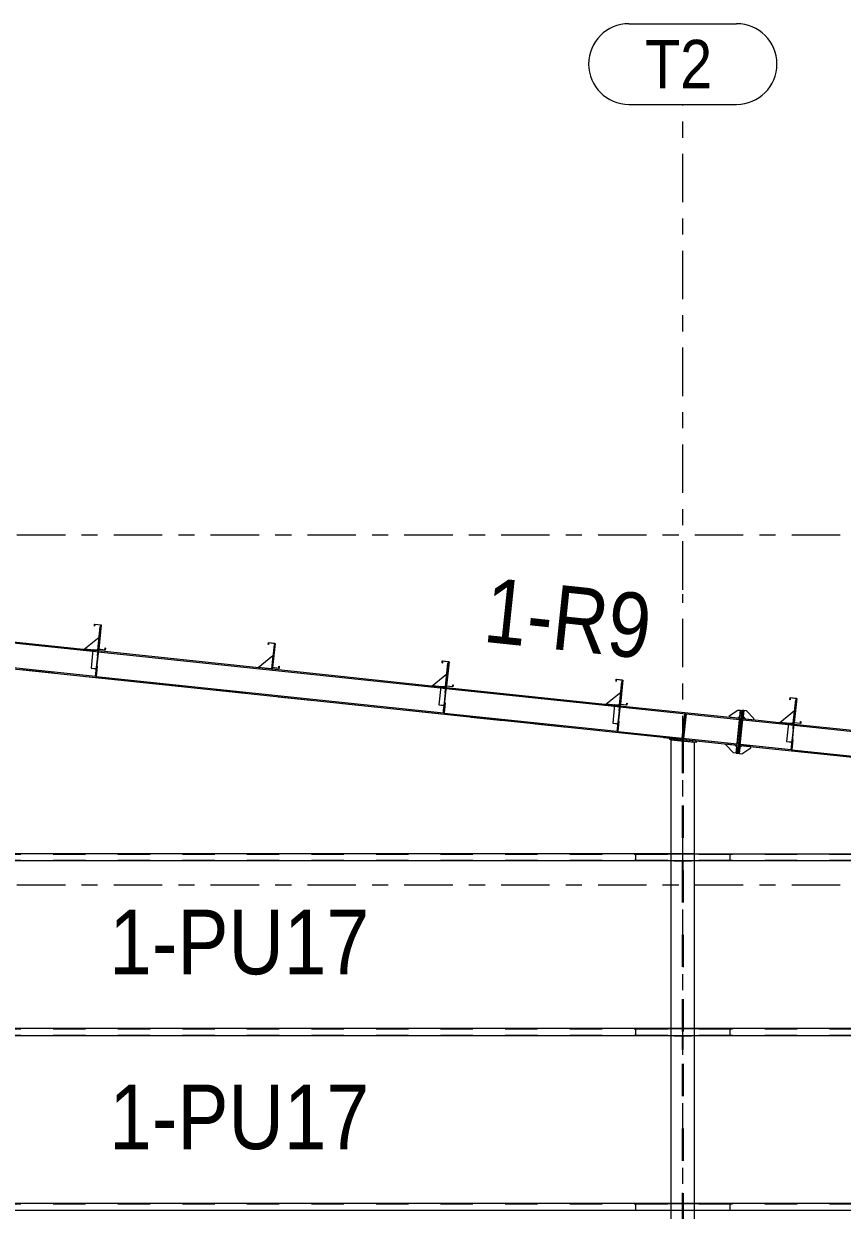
# Model space of a CAD drawing. Header units: millimetres. Extents: x -49 to 773, y -79 to 495.
# Drawn here: x 410.8 to 461.5, y 239.8 to 313.3 of the extents above; entities that cross this region are included whole.
import ezdxf

# ---------------------------------------------------------------- set-up
doc = ezdxf.new("R2010")
doc.units = ezdxf.units.MM
for name, pattern in [('XKITLINE00', [0]), ('XKITLINE02', [4, 2, -2]), ('XKITLINE03', [6, 3, -1, 1, -1])]:
    doc.linetypes.add(name, pattern=pattern)
for name, color, linetype, lineweight in [('Part', 2, 'Continuous', 0), ('PartMark', 7, 'Continuous', 0), ('S-grid', 1, 'Continuous', 0)]:
    doc.layers.add(name, color=color, linetype=linetype, lineweight=lineweight)
doc.styles.add('ARIAL', font='ARIAL.TTF')

# ---------------------------------------------------------------- blocks, each defined once
blk = doc.blocks.new('*A201')
at = {"layer": 'Part'}
blk.add_hatch(color=3, dxfattribs=at).paths.add_polyline_path([(415.044, 274.547), (415.045, 274.565), (415.377, 274.53), (415.339, 274.174), (415.323, 274.176), (415.358, 274.514)], flags=17)
blk = doc.blocks.new('*A217')
at = {"layer": 'Part'}
blk.add_hatch(color=3, dxfattribs=at).paths.add_polyline_path([(415.782, 274.546), (415.794, 274.655), (415.809, 274.654), (415.796, 274.529), (415.381, 274.573), (415.539, 276.066), (415.154, 276.107), (415.143, 275.997), (415.128, 275.999), (415.141, 276.123), (415.555, 276.08), (415.398, 274.586)], flags=17)
blk = doc.blocks.new('*A225')
at = {"layer": 'Part'}
blk.add_hatch(color=3, dxfattribs=at).paths.add_polyline_path([(426.556, 273.409), (426.568, 273.519), (426.583, 273.517), (426.569, 273.393), (426.155, 273.437), (426.313, 274.93), (425.928, 274.971), (425.916, 274.861), (425.902, 274.863), (425.915, 274.987), (426.329, 274.943), (426.172, 273.45)], flags=17)
blk = doc.blocks.new('*A226')
at = {"layer": 'Part'}
blk.add_hatch(color=3, dxfattribs=at).paths.add_polyline_path([(437.33, 272.273), (437.341, 272.382), (437.356, 272.381), (437.343, 272.257), (436.929, 272.3), (437.086, 273.794), (436.702, 273.834), (436.69, 273.725), (436.675, 273.726), (436.688, 273.851), (437.103, 273.807), (436.945, 272.314)], flags=17)
blk = doc.blocks.new('*A227')
at = {"layer": 'Part'}
blk.add_hatch(color=3, dxfattribs=at).paths.add_polyline_path([(448.103, 271.137), (448.115, 271.246), (448.13, 271.244), (448.117, 271.12), (447.702, 271.164), (447.86, 272.657), (447.475, 272.698), (447.464, 272.588), (447.449, 272.59), (447.462, 272.714), (447.876, 272.671), (447.719, 271.177)], flags=17)
blk = doc.blocks.new('*A228')
at = {"layer": 'Part'}
blk.add_hatch(color=3, dxfattribs=at).paths.add_polyline_path([(436.591, 272.275), (436.593, 272.292), (436.924, 272.257), (436.887, 271.901), (436.87, 271.903), (436.906, 272.241)], flags=17)
blk = doc.blocks.new('*A229')
at = {"layer": 'Part'}
blk.add_hatch(color=3, dxfattribs=at).paths.add_polyline_path([(447.364, 271.138), (447.366, 271.156), (447.698, 271.121), (447.66, 270.765), (447.644, 270.767), (447.679, 271.105)], flags=17)
blk = doc.blocks.new('*A230')
at = {"layer": 'Part'}
blk.add_hatch(color=3, dxfattribs=at).paths.add_polyline_path([(458.877, 270), (458.888, 270.11), (458.903, 270.108), (458.89, 269.984), (458.476, 270.028), (458.633, 271.521), (458.249, 271.561), (458.237, 271.452), (458.222, 271.454), (458.235, 271.578), (458.65, 271.534), (458.492, 270.041)], flags=17)
blk = doc.blocks.new('*A234')
at = {"layer": 'Part'}
blk.add_hatch(color=3, dxfattribs=at).paths.add_polyline_path([(458.138, 270.002), (458.14, 270.02), (458.471, 269.985), (458.434, 269.629), (458.417, 269.63), (458.453, 269.969)], flags=17)
blk = doc.blocks.new('*A941')
at = {"layer": 'S-grid', "color": 1, "linetype": 'XKITLINE03', "lineweight": 0}
blk.add_line((-9.667, 281.658), (569.409, 281.658), dxfattribs=at)
blk = doc.blocks.new('*A942')
at = {"layer": 'S-grid', "color": 1, "linetype": 'XKITLINE03', "lineweight": 0}
blk.add_line((-9.667, 259.991), (569.409, 259.991), dxfattribs=at)
blk = doc.blocks.new('*A959')
at = {"layer": 'Part', "color": 2, "linetype": 'XKITLINE00', "lineweight": 0}
for p, q in [((448.666, 240.241), (448.666, 239.825)), ((448.666, 240.241), (450.854, 240.241)), ((448.666, 239.825), (450.854, 239.825)), ((502.937, 240.241), (452.312, 240.241)), ((452.312, 239.825), (502.937, 239.825)), ((504.396, 240.241), (506.583, 240.241)), ((504.396, 239.825), (506.583, 239.825)), ((506.583, 240.241), (506.583, 239.825))]:
    blk.add_line(p, q, dxfattribs=at)
at = {"layer": 'Part', "color": 7, "linetype": 'XKITLINE02', "lineweight": 0}
for p, q in [((448.666, 240.226), (506.583, 240.226)), ((448.666, 239.84), (506.583, 239.84)), ((450.854, 240.241), (452.312, 240.241)), ((450.854, 239.825), (452.312, 239.825)), ((504.396, 240.241), (502.937, 240.241)), ((502.937, 239.825), (504.396, 239.825))]:
    blk.add_line(p, q, dxfattribs=at)
blk = doc.blocks.new('*A981')
at = {"layer": 'Part', "color": 2, "linetype": 'XKITLINE00', "lineweight": 0}
for p, q in [((448.666, 251.075), (448.666, 250.658)), ((448.666, 251.075), (450.854, 251.075)), ((448.666, 250.658), (450.854, 250.658)), ((502.937, 251.075), (452.312, 251.075)), ((452.312, 250.658), (502.937, 250.658)), ((504.396, 251.075), (506.583, 251.075)), ((504.396, 250.658), (506.583, 250.658)), ((506.583, 251.075), (506.583, 250.658))]:
    blk.add_line(p, q, dxfattribs=at)
at = {"layer": 'Part', "color": 7, "linetype": 'XKITLINE02', "lineweight": 0}
for p, q in [((448.666, 251.06), (506.583, 251.06)), ((448.666, 250.673), (506.583, 250.673)), ((450.854, 251.075), (452.312, 251.075)), ((450.854, 250.658), (452.312, 250.658)), ((504.396, 251.075), (502.937, 251.075)), ((502.937, 250.658), (504.396, 250.658))]:
    blk.add_line(p, q, dxfattribs=at)
blk = doc.blocks.new('*A982')
at = {"layer": 'Part', "color": 2, "linetype": 'XKITLINE00', "lineweight": 0}
for p, q in [((448.666, 261.908), (448.666, 261.491)), ((448.666, 261.908), (450.854, 261.908)), ((452.312, 261.908), (502.937, 261.908)), ((448.666, 261.491), (450.854, 261.491)), ((452.312, 261.491), (502.937, 261.491))]:
    blk.add_line(p, q, dxfattribs=at)
at = {"layer": 'Part', "color": 7, "linetype": 'XKITLINE02', "lineweight": 0}
for p, q in [((448.666, 261.893), (504.396, 261.893)), ((450.854, 261.908), (452.312, 261.908)), ((502.937, 261.908), (504.396, 261.908)), ((504.396, 261.908), (504.396, 261.491)), ((448.666, 261.506), (504.396, 261.506)), ((450.854, 261.491), (452.312, 261.491)), ((502.937, 261.491), (504.396, 261.491))]:
    blk.add_line(p, q, dxfattribs=at)
blk = doc.blocks.new('*A984')
at = {"layer": 'Part', "color": 7, "linetype": 'XKITLINE02', "lineweight": 0}
for p, q in [((451.55, 269.078), (451.708, 270.578)), ((451.791, 270.569), (451.633, 269.069)), ((451.708, 270.578), (451.791, 270.569)), ((451.778, 270.445), (451.695, 270.454)), ((451.633, 269.069), (451.55, 269.078)), ((451.563, 269.202), (451.646, 269.193))]:
    blk.add_line(p, q, dxfattribs=at)
blk = doc.blocks.new('*A987')
at = {"layer": 'Part', "color": 7, "linetype": 'XKITLINE02', "lineweight": 0}
for p, q in [((451.041, 250.616), (451.041, 250.658)), ((451.041, 250.658), (452.125, 250.658)), ((452.125, 250.658), (452.125, 250.616)), ((452.125, 250.616), (451.041, 250.616))]:
    blk.add_line(p, q, dxfattribs=at)
blk = doc.blocks.new('*A988')
at = {"layer": 'Part', "color": 7, "linetype": 'XKITLINE02', "lineweight": 0}
for p, q in [((451.604, 250.616), (451.562, 250.616)), ((451.562, 249.783), (451.562, 250.616)), ((451.562, 250.616), (451.604, 250.616)), ((451.604, 249.783), (451.604, 250.616)), ((451.604, 249.783), (451.562, 249.783))]:
    blk.add_line(p, q, dxfattribs=at)
blk = doc.blocks.new('*A991')
at = {"layer": 'Part', "color": 7, "linetype": 'XKITLINE02', "lineweight": 0}
for p, q in [((451.041, 261.45), (451.041, 261.491)), ((451.041, 261.491), (452.125, 261.491)), ((452.125, 261.45), (451.041, 261.45)), ((452.125, 261.491), (452.125, 261.45))]:
    blk.add_line(p, q, dxfattribs=at)
blk = doc.blocks.new('*A992')
at = {"layer": 'Part', "color": 7, "linetype": 'XKITLINE02', "lineweight": 0}
for p, q in [((451.604, 261.45), (451.562, 261.45)), ((451.562, 260.616), (451.562, 261.45)), ((451.562, 261.45), (451.604, 261.45)), ((451.604, 260.616), (451.604, 261.45)), ((451.604, 260.616), (451.562, 260.616))]:
    blk.add_line(p, q, dxfattribs=at)
blk = doc.blocks.new('*A1142')
at = {"layer": 'S-grid', "color": 1, "linetype": 'XKITLINE03', "lineweight": 0}
for p, q in [((451.583, 278.263), (451.583, 308.325)), ((451.583, 165.458), (451.583, 277.988))]:
    blk.add_line(p, q, dxfattribs=at)
at = {"layer": 'S-grid', "color": 3, "style": 'ARIAL', "width": 0.85}
blk.add_text('T2', height=3, dxfattribs=at).set_placement((449.249, 309.325))
blk = doc.blocks.new('*A1146')
at = {"layer": 'Part', "color": 2, "linetype": 'XKITLINE00', "lineweight": 0}
for p, q in [((393.818, 276.692), (415.034, 274.455)), ((404.599, 275.626), (415.041, 274.525)), ((393.7, 275.171), (415.205, 272.903)), ((400.339, 274.4), (450.765, 269.081)), ((415.365, 274.42), (436.581, 272.182)), ((415.373, 274.49), (426.105, 273.358)), ((415.247, 272.899), (436.752, 270.63)), ((426.146, 273.354), (436.588, 272.252)), ((436.912, 272.147), (447.354, 271.046)), ((436.92, 272.217), (447.362, 271.116)), ((436.794, 270.626), (447.526, 269.494)), ((447.686, 271.011), (455.108, 270.228)), ((447.693, 271.081), (455.116, 270.298)), ((447.567, 269.49), (454.948, 268.711)), ((452.422, 268.906), (454.941, 268.641))]:
    blk.add_line(p, q, dxfattribs=at)
at = {"layer": 'Part', "color": 7, "linetype": 'XKITLINE02', "lineweight": 0}
for p, q in [((398.681, 274.575), (452.422, 268.906)), ((415.034, 274.455), (415.365, 274.42)), ((415.041, 274.525), (415.373, 274.49)), ((415.205, 272.903), (415.247, 272.899)), ((426.105, 273.358), (426.146, 273.354)), ((436.581, 272.182), (436.912, 272.147)), ((436.588, 272.252), (436.92, 272.217)), ((436.752, 270.63), (436.794, 270.626)), ((447.354, 271.046), (447.686, 271.011)), ((447.362, 271.116), (447.693, 271.081)), ((455.116, 270.298), (454.941, 268.641)), ((447.526, 269.494), (447.567, 269.49))]:
    blk.add_line(p, q, dxfattribs=at)
blk = doc.blocks.new('*A1174')
at = {"layer": 'Part', "color": 2, "linetype": 'XKITLINE00', "lineweight": 0}
for p, q in [((396.583, 240.241), (396.583, 239.825)), ((396.583, 240.241), (398.771, 240.241)), ((396.583, 239.825), (398.771, 239.825)), ((450.854, 240.241), (400.229, 240.241)), ((400.229, 239.825), (450.854, 239.825)), ((452.312, 240.241), (454.5, 240.241)), ((452.312, 239.825), (454.5, 239.825)), ((454.5, 240.241), (454.5, 239.825))]:
    blk.add_line(p, q, dxfattribs=at)
at = {"layer": 'Part', "color": 7, "linetype": 'XKITLINE02', "lineweight": 0}
for p, q in [((396.583, 240.226), (454.5, 240.226)), ((396.583, 239.84), (454.5, 239.84)), ((398.771, 240.241), (400.229, 240.241)), ((398.771, 239.825), (400.229, 239.825)), ((452.312, 240.241), (450.854, 240.241)), ((450.854, 239.825), (452.312, 239.825))]:
    blk.add_line(p, q, dxfattribs=at)
blk = doc.blocks.new('*A1195')
at = {"layer": 'Part', "color": 2, "linetype": 'XKITLINE00', "lineweight": 0}
for p, q in [((396.583, 251.075), (396.583, 250.658)), ((396.583, 251.075), (398.771, 251.075)), ((396.583, 250.658), (398.771, 250.658)), ((450.854, 251.075), (400.229, 251.075)), ((400.229, 250.658), (450.854, 250.658)), ((452.312, 251.075), (454.5, 251.075)), ((452.312, 250.658), (454.5, 250.658)), ((454.5, 251.075), (454.5, 250.658))]:
    blk.add_line(p, q, dxfattribs=at)
at = {"layer": 'Part', "color": 7, "linetype": 'XKITLINE02', "lineweight": 0}
for p, q in [((396.583, 251.06), (454.5, 251.06)), ((396.583, 250.673), (454.5, 250.673)), ((398.771, 251.075), (400.229, 251.075)), ((398.771, 250.658), (400.229, 250.658)), ((452.312, 251.075), (450.854, 251.075)), ((450.854, 250.658), (452.312, 250.658))]:
    blk.add_line(p, q, dxfattribs=at)
blk = doc.blocks.new('*A1196')
at = {"layer": 'Part', "color": 2, "linetype": 'XKITLINE00', "lineweight": 0}
for p, q in [((396.583, 261.908), (396.583, 261.491)), ((396.583, 261.908), (398.771, 261.908)), ((450.854, 261.908), (400.229, 261.908)), ((452.312, 261.908), (454.5, 261.908)), ((454.5, 261.908), (454.5, 261.491)), ((396.583, 261.491), (398.771, 261.491)), ((400.229, 261.491), (450.854, 261.491)), ((452.312, 261.491), (454.5, 261.491))]:
    blk.add_line(p, q, dxfattribs=at)
at = {"layer": 'Part', "color": 7, "linetype": 'XKITLINE02', "lineweight": 0}
for p, q in [((396.583, 261.893), (454.5, 261.893)), ((398.771, 261.908), (400.229, 261.908)), ((452.312, 261.908), (450.854, 261.908)), ((396.583, 261.506), (454.5, 261.506)), ((398.771, 261.491), (400.229, 261.491)), ((450.854, 261.491), (452.312, 261.491))]:
    blk.add_line(p, q, dxfattribs=at)
blk = doc.blocks.new('*A1240')
at = {"layer": 'Part', "color": 2, "linetype": 'XKITLINE00', "lineweight": 0}
for p, q in [((415.044, 274.547), (414.922, 273.399)), ((415.044, 274.547), (415.045, 274.565)), ((415.358, 274.514), (415.044, 274.547)), ((415.045, 274.565), (415.377, 274.53)), ((415.323, 274.176), (415.206, 273.073)), ((415.377, 274.53), (415.238, 273.211)), ((415.323, 274.176), (415.358, 274.514)), ((415.323, 274.176), (415.339, 274.174)), ((414.922, 273.399), (415.237, 273.366)), ((415.206, 273.073), (415.223, 273.071))]:
    blk.add_line(p, q, dxfattribs=at)
at = {"layer": 'Part', "color": 7, "linetype": 'XKITLINE02', "lineweight": 0}
for p, q in [((414.924, 273.414), (415.256, 273.379)), ((415.223, 273.071), (415.238, 273.211))]:
    blk.add_line(p, q, dxfattribs=at)
blk = doc.blocks.new('*A1241')
at = {"layer": 'Part', "color": 2, "linetype": 'XKITLINE00', "lineweight": 0}
for p, q in [((415.335, 274.535), (415.489, 275.986)), ((415.489, 275.986), (415.53, 275.982)), ((415.381, 274.573), (415.377, 274.53))]:
    blk.add_line(p, q, dxfattribs=at)
at = {"layer": 'Part', "color": 7, "linetype": 'XKITLINE02', "lineweight": 0}
for p, q in [((415.53, 275.982), (415.381, 274.573)), ((415.335, 274.535), (415.331, 274.494)), ((415.331, 274.494), (415.373, 274.49)), ((415.377, 274.53), (415.373, 274.49))]:
    blk.add_line(p, q, dxfattribs=at)
blk = doc.blocks.new('*A1242')
at = {"layer": 'Part', "color": 2, "linetype": 'XKITLINE00', "lineweight": 0}
blk.add_line((414.503, 274.582), (415.419, 275.323), dxfattribs=at)
at = {"layer": 'Part', "color": 7, "linetype": 'XKITLINE02', "lineweight": 0}
for p, q in [((415.419, 275.323), (415.331, 274.494)), ((415.331, 274.494), (414.503, 274.582))]:
    blk.add_line(p, q, dxfattribs=at)
blk = doc.blocks.new('*A1244')
at = {"layer": 'Part', "color": 7, "linetype": 'XKITLINE02', "lineweight": 0}
for p, q in [((415.238, 273.211), (415.271, 273.525)), ((415.218, 273.027), (415.26, 273.023))]:
    blk.add_line(p, q, dxfattribs=at)
at = {"layer": 'Part', "color": 2, "linetype": 'XKITLINE00', "lineweight": 0}
for p, q in [((415.312, 273.52), (415.247, 272.899)), ((415.271, 273.525), (415.312, 273.52)), ((415.205, 272.903), (415.238, 273.211)), ((415.247, 272.899), (415.205, 272.903))]:
    blk.add_line(p, q, dxfattribs=at)
blk = doc.blocks.new('*A1275')
at = {"layer": 'Part', "color": 2, "linetype": 'XKITLINE00', "lineweight": 0}
for p, q in [((415.128, 275.999), (415.141, 276.123)), ((415.143, 275.997), (415.128, 275.999)), ((415.141, 276.123), (415.555, 276.08)), ((415.154, 276.107), (415.143, 275.997)), ((415.539, 276.066), (415.154, 276.107)), ((415.381, 274.573), (415.539, 276.066)), ((415.555, 276.08), (415.398, 274.586)), ((415.796, 274.529), (415.381, 274.573)), ((415.398, 274.586), (415.782, 274.546)), ((415.782, 274.546), (415.794, 274.655)), ((415.794, 274.655), (415.809, 274.654)), ((415.809, 274.654), (415.796, 274.529))]:
    blk.add_line(p, q, dxfattribs=at)
blk = doc.blocks.new('*A1279')
at = {"layer": 'Part', "color": 7, "linetype": 'XKITLINE02', "lineweight": 0}
for p, q in [((455.14, 268.62), (455.315, 270.277)), ((458.128, 269.909), (458.46, 269.874)), ((458.135, 269.98), (458.467, 269.945)), ((458.3, 268.358), (458.341, 268.353)), ((468.902, 268.773), (469.233, 268.738)), ((468.909, 268.843), (469.241, 268.808)), ((479.973, 267.676), (480.014, 267.672)), ((469.073, 267.221), (469.115, 267.217)), ((490.449, 266.5), (490.78, 266.465)), ((490.456, 266.571), (490.788, 266.536)), ((501.52, 265.404), (501.561, 265.399)), ((490.62, 264.949), (490.662, 264.944)), ((511.996, 264.227), (512.327, 264.192)), ((512.003, 264.298), (512.335, 264.263)), ((502.848, 263.588), (504.506, 263.413)), ((523.067, 263.131), (523.108, 263.126)), ((512.167, 262.676), (512.209, 262.671)), ((533.543, 261.955), (533.875, 261.92)), ((533.55, 262.025), (533.882, 261.99)), ((533.715, 260.403), (533.756, 260.399)), ((544.317, 260.818), (551.258, 260.086)), ((544.324, 260.889), (544.656, 260.854)), ((551.258, 260.157), (551.258, 258.481)), ((544.488, 259.267), (544.53, 259.262))]:
    blk.add_line(p, q, dxfattribs=at)
at = {"layer": 'Part', "color": 2, "linetype": 'XKITLINE00', "lineweight": 0}
for p, q in [((455.307, 270.207), (458.128, 269.909)), ((455.315, 270.277), (458.135, 269.98)), ((458.46, 269.874), (468.902, 268.773)), ((458.467, 269.945), (468.909, 268.843)), ((455.14, 268.62), (502.848, 263.588)), ((455.147, 268.69), (458.3, 268.358)), ((458.341, 268.353), (469.073, 267.221)), ((469.233, 268.738), (490.449, 266.5)), ((469.241, 268.808), (479.973, 267.676)), ((480.014, 267.672), (490.456, 266.571)), ((469.115, 267.217), (490.62, 264.949)), ((490.78, 266.465), (511.996, 264.227)), ((490.788, 266.536), (501.52, 265.404)), ((501.561, 265.399), (512.003, 264.298)), ((490.662, 264.944), (512.167, 262.676)), ((512.327, 264.192), (533.543, 261.955)), ((512.335, 264.263), (523.067, 263.131)), ((504.506, 263.413), (551.258, 258.481)), ((512.209, 262.671), (533.715, 260.403)), ((523.108, 263.126), (533.55, 262.025)), ((533.875, 261.92), (544.317, 260.818)), ((533.882, 261.99), (544.324, 260.889)), ((533.756, 260.399), (544.488, 259.267)), ((544.648, 260.783), (551.258, 260.086)), ((544.656, 260.854), (551.258, 260.157)), ((544.53, 259.262), (551.258, 258.553))]:
    blk.add_line(p, q, dxfattribs=at)
blk = doc.blocks.new('*A1280')
at = {"layer": 'Part', "color": 2, "linetype": 'XKITLINE00', "lineweight": 0}
for p, q in [((450.854, 268.971), (450.854, 184.908)), ((452.312, 184.908), (452.312, 268.817))]:
    blk.add_line(p, q, dxfattribs=at)
at = {"layer": 'Part', "color": 7, "linetype": 'XKITLINE02', "lineweight": 0}
for p, q in [((450.854, 268.971), (452.312, 268.817)), ((451.554, 268.897), (451.554, 184.908)), ((451.612, 268.891), (451.612, 184.908))]:
    blk.add_line(p, q, dxfattribs=at)
blk = doc.blocks.new('*A1283')
at = {"layer": 'Part', "color": 2, "linetype": 'XKITLINE00', "lineweight": 0}
for p, q in [((454.462, 270.451), (455.003, 270.813)), ((455.003, 270.813), (455.168, 270.795)), ((454.462, 270.451), (454.453, 270.368)), ((455.129, 270.422), (454.992, 270.311))]:
    blk.add_line(p, q, dxfattribs=at)
at = {"layer": 'Part', "color": 7, "linetype": 'XKITLINE02', "lineweight": 0}
for p, q in [((455.168, 270.795), (455.129, 270.422)), ((454.992, 270.311), (454.453, 270.368))]:
    blk.add_line(p, q, dxfattribs=at)
blk = doc.blocks.new('*A1284')
at = {"layer": 'Part', "color": 2, "linetype": 'XKITLINE00', "lineweight": 0}
for p, q in [((454.889, 268.143), (455.168, 270.795)), ((454.988, 268.133), (455.268, 270.785)), ((455.168, 270.795), (455.268, 270.785)), ((454.889, 268.143), (454.988, 268.133))]:
    blk.add_line(p, q, dxfattribs=at)
blk = doc.blocks.new('*A1327')
at = {"layer": 'Part', "color": 2, "linetype": 'XKITLINE00', "lineweight": 0}
for p, q in [((425.902, 274.863), (425.915, 274.987)), ((425.915, 274.987), (426.329, 274.943)), ((425.928, 274.971), (425.916, 274.861)), ((426.313, 274.93), (425.928, 274.971)), ((426.155, 273.437), (426.313, 274.93)), ((426.329, 274.943), (426.172, 273.45)), ((425.916, 274.861), (425.902, 274.863)), ((426.569, 273.393), (426.155, 273.437)), ((426.172, 273.45), (426.556, 273.409)), ((426.556, 273.409), (426.568, 273.519)), ((426.568, 273.519), (426.583, 273.517)), ((426.583, 273.517), (426.569, 273.393))]:
    blk.add_line(p, q, dxfattribs=at)
blk = doc.blocks.new('*A1328')
at = {"layer": 'Part', "color": 2, "linetype": 'XKITLINE00', "lineweight": 0}
for p, q in [((436.675, 273.726), (436.688, 273.851)), ((436.69, 273.725), (436.675, 273.726)), ((436.688, 273.851), (437.103, 273.807)), ((436.702, 273.834), (436.69, 273.725)), ((437.086, 273.794), (436.702, 273.834)), ((436.929, 272.3), (437.086, 273.794)), ((437.103, 273.807), (436.945, 272.314)), ((437.343, 272.257), (436.929, 272.3)), ((436.945, 272.314), (437.33, 272.273)), ((437.33, 272.273), (437.341, 272.382)), ((437.341, 272.382), (437.356, 272.381)), ((437.356, 272.381), (437.343, 272.257))]:
    blk.add_line(p, q, dxfattribs=at)
blk = doc.blocks.new('*A1329')
at = {"layer": 'Part', "color": 2, "linetype": 'XKITLINE00', "lineweight": 0}
for p, q in [((447.449, 272.59), (447.462, 272.714)), ((447.462, 272.714), (447.876, 272.671)), ((447.475, 272.698), (447.464, 272.588)), ((447.86, 272.657), (447.475, 272.698)), ((447.464, 272.588), (447.449, 272.59)), ((447.702, 271.164), (447.86, 272.657)), ((447.876, 272.671), (447.719, 271.177)), ((448.103, 271.137), (448.115, 271.246)), ((448.115, 271.246), (448.13, 271.244)), ((448.13, 271.244), (448.117, 271.12)), ((448.117, 271.12), (447.702, 271.164)), ((447.719, 271.177), (448.103, 271.137))]:
    blk.add_line(p, q, dxfattribs=at)
blk = doc.blocks.new('*A1330')
at = {"layer": 'Part', "color": 2, "linetype": 'XKITLINE00', "lineweight": 0}
for p, q in [((426.262, 274.85), (426.105, 273.358)), ((426.262, 274.85), (426.304, 274.845)), ((426.155, 273.437), (426.146, 273.354)), ((426.105, 273.358), (426.146, 273.354))]:
    blk.add_line(p, q, dxfattribs=at)
at = {"layer": 'Part', "color": 7, "linetype": 'XKITLINE02', "lineweight": 0}
blk.add_line((426.304, 274.845), (426.155, 273.437), dxfattribs=at)
blk = doc.blocks.new('*A1331')
at = {"layer": 'Part', "color": 2, "linetype": 'XKITLINE00', "lineweight": 0}
blk.add_line((425.276, 273.445), (426.192, 274.187), dxfattribs=at)
at = {"layer": 'Part', "color": 7, "linetype": 'XKITLINE02', "lineweight": 0}
for p, q in [((426.192, 274.187), (426.105, 273.358)), ((426.105, 273.358), (425.276, 273.445))]:
    blk.add_line(p, q, dxfattribs=at)
blk = doc.blocks.new('*A1332')
at = {"layer": 'Part', "color": 2, "linetype": 'XKITLINE00', "lineweight": 0}
for p, q in [((436.591, 272.275), (436.47, 271.126)), ((436.591, 272.275), (436.593, 272.292)), ((436.906, 272.241), (436.591, 272.275)), ((436.593, 272.292), (436.924, 272.257)), ((436.924, 272.257), (436.785, 270.938)), ((436.87, 271.903), (436.906, 272.241)), ((436.87, 271.903), (436.754, 270.8)), ((436.87, 271.903), (436.887, 271.901)), ((436.47, 271.126), (436.784, 271.093)), ((436.754, 270.8), (436.77, 270.798))]:
    blk.add_line(p, q, dxfattribs=at)
at = {"layer": 'Part', "color": 7, "linetype": 'XKITLINE02', "lineweight": 0}
for p, q in [((436.471, 271.142), (436.803, 271.107)), ((436.77, 270.798), (436.785, 270.938))]:
    blk.add_line(p, q, dxfattribs=at)
blk = doc.blocks.new('*A1333')
at = {"layer": 'Part', "color": 2, "linetype": 'XKITLINE00', "lineweight": 0}
for p, q in [((436.883, 272.262), (437.036, 273.713)), ((437.036, 273.713), (437.077, 273.709)), ((436.929, 272.3), (436.924, 272.257))]:
    blk.add_line(p, q, dxfattribs=at)
at = {"layer": 'Part', "color": 7, "linetype": 'XKITLINE02', "lineweight": 0}
for p, q in [((437.077, 273.709), (436.929, 272.3)), ((436.883, 272.262), (436.878, 272.222)), ((436.878, 272.222), (436.92, 272.217)), ((436.924, 272.257), (436.92, 272.217))]:
    blk.add_line(p, q, dxfattribs=at)
blk = doc.blocks.new('*A1334')
at = {"layer": 'Part', "color": 2, "linetype": 'XKITLINE00', "lineweight": 0}
blk.add_line((436.05, 272.309), (436.966, 273.05), dxfattribs=at)
at = {"layer": 'Part', "color": 7, "linetype": 'XKITLINE02', "lineweight": 0}
for p, q in [((436.966, 273.05), (436.878, 272.222)), ((436.878, 272.222), (436.05, 272.309))]:
    blk.add_line(p, q, dxfattribs=at)
blk = doc.blocks.new('*A1335')
at = {"layer": 'Part', "color": 2, "linetype": 'XKITLINE00', "lineweight": 0}
for p, q in [((447.364, 271.138), (447.243, 269.99)), ((447.364, 271.138), (447.366, 271.156)), ((447.679, 271.105), (447.364, 271.138)), ((447.366, 271.156), (447.698, 271.121)), ((447.644, 270.767), (447.527, 269.663)), ((447.698, 271.121), (447.558, 269.802)), ((447.644, 270.767), (447.679, 271.105)), ((447.644, 270.767), (447.66, 270.765)), ((447.243, 269.99), (447.558, 269.957)), ((447.527, 269.663), (447.544, 269.662))]:
    blk.add_line(p, q, dxfattribs=at)
at = {"layer": 'Part', "color": 7, "linetype": 'XKITLINE02', "lineweight": 0}
for p, q in [((447.245, 270.005), (447.576, 269.97)), ((447.544, 269.662), (447.558, 269.802))]:
    blk.add_line(p, q, dxfattribs=at)
blk = doc.blocks.new('*A1336')
at = {"layer": 'Part', "color": 2, "linetype": 'XKITLINE00', "lineweight": 0}
for p, q in [((447.656, 271.125), (447.809, 272.577)), ((447.809, 272.577), (447.851, 272.573)), ((447.702, 271.164), (447.698, 271.121))]:
    blk.add_line(p, q, dxfattribs=at)
at = {"layer": 'Part', "color": 7, "linetype": 'XKITLINE02', "lineweight": 0}
for p, q in [((447.851, 272.573), (447.702, 271.164)), ((447.656, 271.125), (447.652, 271.085)), ((447.652, 271.085), (447.693, 271.081)), ((447.698, 271.121), (447.693, 271.081))]:
    blk.add_line(p, q, dxfattribs=at)
blk = doc.blocks.new('*A1337')
at = {"layer": 'Part', "color": 2, "linetype": 'XKITLINE00', "lineweight": 0}
blk.add_line((446.823, 271.173), (447.739, 271.914), dxfattribs=at)
at = {"layer": 'Part', "color": 7, "linetype": 'XKITLINE02', "lineweight": 0}
for p, q in [((447.739, 271.914), (447.652, 271.085)), ((447.652, 271.085), (446.823, 271.173))]:
    blk.add_line(p, q, dxfattribs=at)
blk = doc.blocks.new('*A1338')
at = {"layer": 'Part', "color": 7, "linetype": 'XKITLINE02', "lineweight": 0}
for p, q in [((436.785, 270.938), (436.818, 271.252)), ((436.766, 270.755), (436.807, 270.75))]:
    blk.add_line(p, q, dxfattribs=at)
at = {"layer": 'Part', "color": 2, "linetype": 'XKITLINE00', "lineweight": 0}
for p, q in [((436.859, 271.248), (436.794, 270.626)), ((436.818, 271.252), (436.859, 271.248)), ((436.752, 270.63), (436.785, 270.938)), ((436.794, 270.626), (436.752, 270.63))]:
    blk.add_line(p, q, dxfattribs=at)
blk = doc.blocks.new('*A1339')
at = {"layer": 'Part', "color": 2, "linetype": 'XKITLINE00', "lineweight": 0}
for p, q in [((447.526, 269.494), (447.558, 269.802)), ((447.633, 270.111), (447.567, 269.49)), ((447.592, 270.116), (447.633, 270.111)), ((447.567, 269.49), (447.526, 269.494))]:
    blk.add_line(p, q, dxfattribs=at)
at = {"layer": 'Part', "color": 7, "linetype": 'XKITLINE02', "lineweight": 0}
for p, q in [((447.558, 269.802), (447.592, 270.116)), ((447.539, 269.618), (447.581, 269.614))]:
    blk.add_line(p, q, dxfattribs=at)
blk = doc.blocks.new('*A1340')
at = {"layer": 'Part', "color": 2, "linetype": 'XKITLINE00', "lineweight": 0}
for p, q in [((458.222, 271.454), (458.235, 271.578)), ((458.237, 271.452), (458.222, 271.454)), ((458.235, 271.578), (458.65, 271.534)), ((458.249, 271.561), (458.237, 271.452)), ((458.633, 271.521), (458.249, 271.561)), ((458.476, 270.028), (458.633, 271.521)), ((458.65, 271.534), (458.492, 270.041)), ((458.89, 269.984), (458.476, 270.028)), ((458.492, 270.041), (458.877, 270)), ((458.877, 270), (458.888, 270.11)), ((458.888, 270.11), (458.903, 270.108)), ((458.903, 270.108), (458.89, 269.984))]:
    blk.add_line(p, q, dxfattribs=at)
blk = doc.blocks.new('*A1344')
at = {"layer": 'Part', "color": 2, "linetype": 'XKITLINE00', "lineweight": 0}
for p, q in [((458.3, 268.358), (458.332, 268.665)), ((458.341, 268.353), (458.3, 268.358)), ((458.407, 268.975), (458.341, 268.353)), ((458.365, 268.979), (458.407, 268.975))]:
    blk.add_line(p, q, dxfattribs=at)
at = {"layer": 'Part', "color": 7, "linetype": 'XKITLINE02', "lineweight": 0}
for p, q in [((458.313, 268.482), (458.354, 268.478)), ((458.332, 268.665), (458.365, 268.979))]:
    blk.add_line(p, q, dxfattribs=at)
blk = doc.blocks.new('*A1345')
at = {"layer": 'Part', "color": 2, "linetype": 'XKITLINE00', "lineweight": 0}
blk.add_line((457.597, 270.036), (458.513, 270.778), dxfattribs=at)
at = {"layer": 'Part', "color": 7, "linetype": 'XKITLINE02', "lineweight": 0}
for p, q in [((458.513, 270.778), (458.426, 269.949)), ((458.426, 269.949), (457.597, 270.036))]:
    blk.add_line(p, q, dxfattribs=at)
blk = doc.blocks.new('*A1346')
at = {"layer": 'Part', "color": 2, "linetype": 'XKITLINE00', "lineweight": 0}
for p, q in [((458.43, 269.989), (458.583, 271.441)), ((458.583, 271.441), (458.624, 271.436)), ((458.476, 270.028), (458.471, 269.985))]:
    blk.add_line(p, q, dxfattribs=at)
at = {"layer": 'Part', "color": 7, "linetype": 'XKITLINE02', "lineweight": 0}
for p, q in [((458.624, 271.436), (458.476, 270.028)), ((458.43, 269.989), (458.426, 269.949)), ((458.426, 269.949), (458.467, 269.945)), ((458.471, 269.985), (458.467, 269.945))]:
    blk.add_line(p, q, dxfattribs=at)
blk = doc.blocks.new('*A1347')
at = {"layer": 'Part', "color": 2, "linetype": 'XKITLINE00', "lineweight": 0}
for p, q in [((458.138, 270.002), (458.017, 268.853)), ((458.138, 270.002), (458.14, 270.02)), ((458.453, 269.969), (458.138, 270.002)), ((458.14, 270.02), (458.471, 269.985)), ((458.471, 269.985), (458.332, 268.665)), ((458.417, 269.63), (458.453, 269.969)), ((458.417, 269.63), (458.301, 268.527)), ((458.417, 269.63), (458.434, 269.629)), ((458.017, 268.853), (458.332, 268.82)), ((458.301, 268.527), (458.317, 268.525))]:
    blk.add_line(p, q, dxfattribs=at)
at = {"layer": 'Part', "color": 7, "linetype": 'XKITLINE02', "lineweight": 0}
for p, q in [((458.018, 268.869), (458.35, 268.834)), ((458.317, 268.525), (458.332, 268.665))]:
    blk.add_line(p, q, dxfattribs=at)
blk = doc.blocks.new('*A1348')
at = {"layer": 'Part', "color": 2, "linetype": 'XKITLINE00', "lineweight": 0}
for p, q in [((450.765, 269.081), (450.754, 268.982)), ((450.765, 269.081), (452.422, 268.906)), ((452.412, 268.807), (450.754, 268.982)), ((452.422, 268.906), (452.412, 268.807))]:
    blk.add_line(p, q, dxfattribs=at)
blk = doc.blocks.new('*A1349')
at = {"layer": 'Part', "color": 2, "linetype": 'XKITLINE00', "lineweight": 0}
for p, q in [((451.708, 270.578), (451.55, 269.078)), ((451.791, 270.569), (451.633, 269.069)), ((451.791, 270.569), (451.708, 270.578)), ((451.633, 269.069), (451.55, 269.078))]:
    blk.add_line(p, q, dxfattribs=at)
at = {"layer": 'Part', "color": 7, "linetype": 'XKITLINE02', "lineweight": 0}
for p, q in [((451.695, 270.454), (451.778, 270.445)), ((451.563, 269.202), (451.646, 269.193))]:
    blk.add_line(p, q, dxfattribs=at)
blk = doc.blocks.new('*A1350')
at = {"layer": 'Part', "color": 7, "linetype": 'XKITLINE02', "lineweight": 0}
for p, q in [((455.127, 268.495), (455.087, 268.122)), ((455.803, 268.55), (455.264, 268.607))]:
    blk.add_line(p, q, dxfattribs=at)
at = {"layer": 'Part', "color": 2, "linetype": 'XKITLINE00', "lineweight": 0}
for p, q in [((455.264, 268.607), (455.127, 268.495)), ((455.253, 268.105), (455.794, 268.467)), ((455.794, 268.467), (455.803, 268.55)), ((455.087, 268.122), (455.253, 268.105))]:
    blk.add_line(p, q, dxfattribs=at)
blk = doc.blocks.new('*A1351')
at = {"layer": 'Part', "color": 7, "linetype": 'XKITLINE02', "lineweight": 0}
for p, q in [((455.367, 270.774), (455.328, 270.401)), ((455.439, 270.264), (455.978, 270.207))]:
    blk.add_line(p, q, dxfattribs=at)
at = {"layer": 'Part', "color": 2, "linetype": 'XKITLINE00', "lineweight": 0}
for p, q in [((455.533, 270.757), (455.367, 270.774)), ((455.986, 270.29), (455.533, 270.757)), ((455.328, 270.401), (455.439, 270.264)), ((455.978, 270.207), (455.986, 270.29))]:
    blk.add_line(p, q, dxfattribs=at)
blk = doc.blocks.new('*A1352')
at = {"layer": 'Part', "color": 2, "linetype": 'XKITLINE00', "lineweight": 0}
for p, q in [((455.268, 270.785), (454.988, 268.133)), ((455.087, 268.122), (455.367, 270.774)), ((455.367, 270.774), (455.268, 270.785)), ((454.988, 268.133), (455.087, 268.122))]:
    blk.add_line(p, q, dxfattribs=at)
blk = doc.blocks.new('*A1353')
at = {"layer": 'Part', "color": 2, "linetype": 'XKITLINE00', "lineweight": 0}
for p, q in [((454.269, 268.628), (454.278, 268.711)), ((454.723, 268.161), (454.269, 268.628)), ((454.817, 268.654), (454.928, 268.516)), ((454.889, 268.143), (454.723, 268.161))]:
    blk.add_line(p, q, dxfattribs=at)
at = {"layer": 'Part', "color": 7, "linetype": 'XKITLINE02', "lineweight": 0}
for p, q in [((454.278, 268.711), (454.817, 268.654)), ((454.928, 268.516), (454.889, 268.143))]:
    blk.add_line(p, q, dxfattribs=at)
blk = doc.blocks.new('*A1379')
at = {"layer": 'S-grid', "color": 1, "linetype": 'XKITLINE00', "lineweight": 0}
for p, q in [((448.249, 313.325), (454.917, 313.325)), ((448.249, 308.325), (454.917, 308.325))]:
    blk.add_line(p, q, dxfattribs=at)
for centre, start, end in [((448.249, 310.825), 90, 270), ((454.917, 310.825), 270, 90)]:
    blk.add_arc(centre, 2.5, start, end, dxfattribs=at)
blk = doc.blocks.new('*A1969')
at = {"layer": 'PartMark', "color": 3, "style": 'ARIAL', "width": 0.85}
blk.add_text('1-PU17', height=4, dxfattribs=at).set_placement((416.051, 243.608))
blk = doc.blocks.new('*A1970')
at = {"layer": 'PartMark', "color": 3, "style": 'ARIAL', "width": 0.85}
blk.add_text('1-PU17', height=4, dxfattribs=at).set_placement((416.051, 254.441))
blk = doc.blocks.new('*A1989')
at = {"layer": 'PartMark', "color": 3, "style": 'ARIAL', "width": 0.85}
blk.add_text('1-R9', height=4, rotation=-6.02179, dxfattribs=at).set_placement((439.146, 275.05))

msp = doc.modelspace()

# ---------------------------------------------------------------- block references
at = {"lineweight": 0}
for name in ['*A1379', '*A1142', '*A941', '*A1146', '*A1989', '*A217', '*A1275', '*A1241', '*A1242', '*A225', '*A1327', '*A1240', '*A201', '*A1331', '*A1330', '*A1244', '*A226', '*A1328', '*A1333', '*A1334', '*A227', '*A1329', '*A1332', '*A228', '*A1336', '*A1338', '*A1337', '*A230', '*A1340', '*A1346', '*A1335', '*A229', '*A984', '*A1349', '*A1283', '*A1284', '*A1352', '*A1351', '*A1345', '*A1339', '*A1279', '*A1347', '*A234', '*A1348', '*A1280', '*A1353', '*A1350', '*A1344', '*A1196', '*A982', '*A942', '*A991', '*A992', '*A1970', '*A1195', '*A981', '*A987', '*A988', '*A1969', '*A1174', '*A959']:
    msp.add_blockref(name, (0, 0), dxfattribs=at)

doc.saveas('drawing.dxf')
